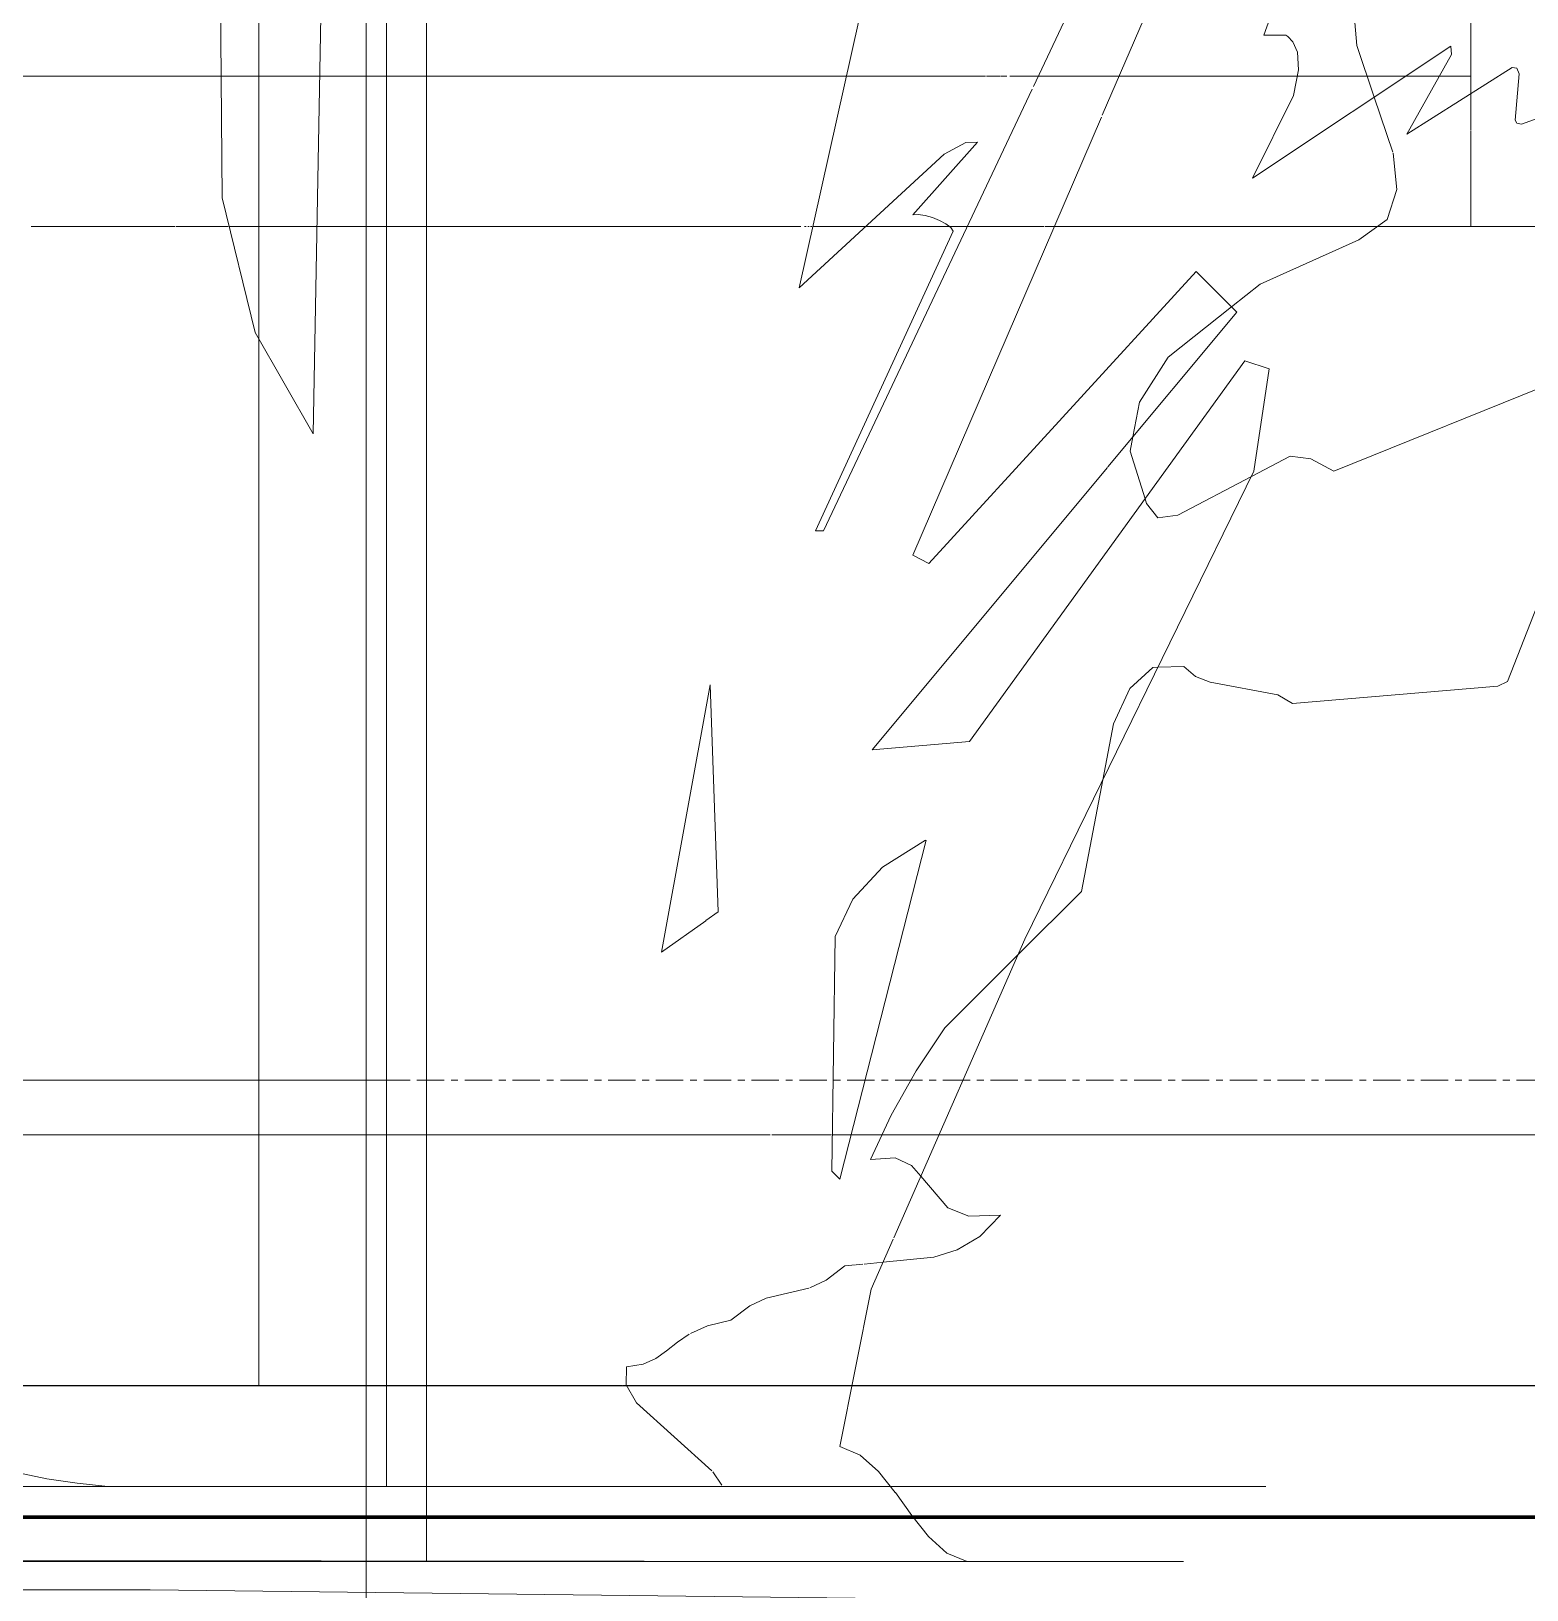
# Model space of a CAD drawing. Header units: inches. Extents: x 8252 to 9002, y -226 to 478.
# Drawn here: x 8594.03 to 8621.41, y 22.67 to 51.2 of the extents above; entities that cross this region are included whole.
import ezdxf

# ---------------------------------------------------------------- set-up
doc = ezdxf.new("R2010")
doc.units = ezdxf.units.IN
doc.header["$MEASUREMENT"] = 0
doc.linetypes.add('Grid Line 1_2_', pattern=[0.875, 0.5, -0.125, 0.125, -0.125])
for name, color, linetype, lineweight in [('A-DETL-GENF', 92, 'Continuous', 9), ('A-FLOR', 192, 'Continuous', 18), ('A-FLOR-LEVL-1', 51, 'Grid Line 1_2_', 9), ('A-GLAZ-CWMG', 51, 'Continuous', 9), ('C-TOPO', 7, 'Continuous', 9), ('C-TOPO-MAJR', 7, 'Continuous', 80), ('G-ANNO-SYMB', 111, 'Continuous', 9), ('S-FNDN', 32, 'Continuous', 18)]:
    doc.layers.add(name, color=color, linetype=linetype, lineweight=lineweight)

# ---------------------------------------------------------------- blocks, each defined once
blk = doc.blocks.new('jay 23630 - jay 23630-1391547-Section 18')
at = {"layer": 'A-DETL-GENF'}
for p, q in [((8600.861, 32), (8592.289, 32)), ((8598.639, 32), (8599.477, 32)), ((8599.477, 32), (8600.501, 32)), ((8600.501, 32), (8600.861, 32))]:
    blk.add_line(p, q, dxfattribs=at)
blk = doc.blocks.new('Rectangular Mullion - Profile_Polycarbonate_right-1967537-Section 18')
at = {"layer": 'A-GLAZ-CWMG'}
for p, q in [((8620.382, 50.056), (8620.382, 53.37)), ((8620.382, 49.392), (8620.382, 50.056)), ((8620.382, 47.625), (8620.382, 49.38)), ((8621.602, 47.625), (8620.382, 47.625))]:
    blk.add_line(p, q, dxfattribs=at)
blk = doc.blocks.new('Rectangular Mullion - Profile_Polycarbonate_Lower-1595359-Section 18')
at = {"layer": 'A-GLAZ-CWMG'}
for p, q in [((8592.626, 50.375), (8594.869, 50.375)), ((8594.874, 50.375), (8595.205, 50.375)), ((8595.207, 50.375), (8597.512, 50.375)), ((8597.512, 50.375), (8599.316, 50.375)), ((8599.316, 50.375), (8601.792, 50.375)), ((8601.795, 50.375), (8607.306, 50.375)), ((8607.306, 50.375), (8607.448, 50.375)), ((8607.45, 50.375), (8607.807, 50.375)), ((8607.817, 50.375), (8608.952, 50.375)), ((8608.952, 50.375), (8611.501, 50.375)), ((8611.515, 50.375), (8611.769, 50.375)), ((8611.782, 50.375), (8611.892, 50.375)), ((8611.946, 50.375), (8612.464, 50.375)), ((8612.464, 50.375), (8613.945, 50.375)), ((8613.945, 50.375), (8617.205, 50.375)), ((8617.205, 50.375), (8618.483, 50.375)), ((8618.483, 50.375), (8619.188, 50.375)), ((8619.188, 50.375), (8619.803, 50.375)), ((8619.803, 50.375), (8620.382, 50.375)), ((8620.382, 50.375), (8620.382, 50.056)), ((8620.382, 50.056), (8620.382, 49.392)), ((8620.382, 49.38), (8620.382, 47.625)), ((8594.035, 47.625), (8596.671, 47.625)), ((8596.689, 47.625), (8596.793, 47.625)), ((8596.797, 47.625), (8597.637, 47.625)), ((8597.657, 47.625), (8599.264, 47.625)), ((8599.264, 47.625), (8607.204, 47.625)), ((8607.205, 47.625), (8608.118, 47.625)), ((8608.188, 47.625), (8608.215, 47.625)), ((8608.25, 47.625), (8608.273, 47.625)), ((8608.298, 47.625), (8608.321, 47.625)), ((8608.34, 47.625), (8609.311, 47.625)), ((8609.311, 47.625), (8610.834, 47.625)), ((8610.84, 47.625), (8611.166, 47.625)), ((8611.172, 47.625), (8612.571, 47.625)), ((8612.588, 47.625), (8612.76, 47.625)), ((8612.76, 47.625), (8618.671, 47.625)), ((8618.671, 47.625), (8620.382, 47.625))]:
    blk.add_line(p, q, dxfattribs=at)
blk = doc.blocks.new('hydrangea 26752 - hydrangea 26752-V6-Section 18')
at = {"layer": 'A-DETL-GENF'}
for p, q in [((8600.535, 52.762), (8600.535, 47.974)), ((8600.535, 50.934), (8600.535, 51.356)), ((8618.295, 50.934), (8618.256, 51.356)), ((8600.535, 48.965), (8600.535, 50.934)), ((8618.612, 49.991), (8618.295, 50.934)), ((8618.951, 48.982), (8618.612, 49.991)), ((8600.535, 48.302), (8600.535, 48.965)), ((8619.025, 48.302), (8618.957, 48.965)), ((8600.535, 47.984), (8600.535, 48.452)), ((8600.535, 48.452), (8600.535, 48.095)), ((8600.535, 47.752), (8600.535, 48.302)), ((8618.849, 47.752), (8619.025, 48.302)), ((8600.535, 48.095), (8600.535, 47.676)), ((8600.535, 45.327), (8600.535, 47.984)), ((8600.535, 47.974), (8600.535, 43.296)), ((8600.535, 47.381), (8600.535, 47.752)), ((8600.535, 47.676), (8600.535, 44.886)), ((8618.329, 47.381), (8618.849, 47.752)), ((8600.535, 46.567), (8600.535, 47.381)), ((8616.525, 46.567), (8618.329, 47.381)), ((8600.535, 45.231), (8600.535, 46.567)), ((8616.002, 46.152), (8616.525, 46.567)), ((8614.842, 45.231), (8616.002, 46.152)), ((8600.535, 45.585), (8600.535, 45.677)), ((8600.535, 45.677), (8600.535, 45.656)), ((8600.535, 45.656), (8600.535, 45.498)), ((8600.535, 44.886), (8600.535, 45.585)), ((8600.535, 45.498), (8600.535, 45.18)), ((8600.535, 44.992), (8600.535, 45.327)), ((8600.535, 45.18), (8600.535, 45.322)), ((8600.535, 45.322), (8600.535, 43.144)), ((8600.535, 44.411), (8600.535, 45.231)), ((8614.317, 44.411), (8614.842, 45.231)), ((8622.995, 45.211), (8617.874, 43.144)), ((8600.535, 42.867), (8600.535, 44.992)), ((8600.535, 43.512), (8600.535, 44.411)), ((8614.198, 43.775), (8614.317, 44.411)), ((8614.149, 43.512), (8614.198, 43.775)), ((8600.535, 42.551), (8600.535, 43.512)), ((8600.535, 43.373), (8600.535, 43.422)), ((8600.535, 43.422), (8600.535, 42.342)), ((8600.535, 43.144), (8600.535, 43.373)), ((8600.535, 39.297), (8600.535, 43.368)), ((8600.535, 43.368), (8600.535, 42.466)), ((8614.419, 42.639), (8614.149, 43.512)), ((8617.072, 43.422), (8616.366, 43.051)), ((8617.455, 43.373), (8617.072, 43.422)), ((8617.874, 43.144), (8617.455, 43.373)), ((8621.05, 39.297), (8622.647, 43.368)), ((8600.535, 43.296), (8600.535, 38.697)), ((8600.535, 42.533), (8600.535, 42.867)), ((8616.366, 43.051), (8615.021, 42.342)), ((8600.535, 42.294), (8600.535, 42.551)), ((8600.535, 42.446), (8600.535, 42.533)), ((8614.446, 42.551), (8614.419, 42.639)), ((8614.65, 42.294), (8614.446, 42.551)), ((8600.535, 42.466), (8600.535, 42.446)), ((8600.535, 42.342), (8600.535, 42.294)), ((8615.021, 42.342), (8614.65, 42.294)), ((8600.535, 39.591), (8600.535, 39.518)), ((8600.535, 39.316), (8600.535, 39.591)), ((8600.535, 39.554), (8600.535, 39.573)), ((8600.535, 39.573), (8600.535, 39.388)), ((8600.535, 39.169), (8600.535, 39.554)), ((8600.535, 39.518), (8600.535, 36.741)), ((8600.535, 39.388), (8600.535, 39.283)), ((8614.142, 39.169), (8614.56, 39.554)), ((8614.56, 39.554), (8614.656, 39.557)), ((8614.656, 39.557), (8615.131, 39.573)), ((8615.131, 39.573), (8615.345, 39.388)), ((8615.345, 39.388), (8615.612, 39.283)), ((8600.535, 38.105), (8600.535, 39.316)), ((8600.535, 39.211), (8600.535, 39.297)), ((8600.535, 39.283), (8600.535, 39.053)), ((8600.535, 38.893), (8600.535, 39.211)), ((8600.535, 38.524), (8600.535, 39.169)), ((8613.844, 38.524), (8614.142, 39.169)), ((8615.612, 39.283), (8616.851, 39.053)), ((8617.116, 38.893), (8620.877, 39.211)), ((8620.877, 39.211), (8621.05, 39.297)), ((8600.535, 39.053), (8600.535, 38.893)), ((8616.851, 39.053), (8617.116, 38.893)), ((8600.535, 38.697), (8600.535, 38.105)), ((8600.535, 35.455), (8600.535, 38.524)), ((8613.647, 37.497), (8613.844, 38.524)), ((8613.256, 35.455), (8613.647, 37.497)), ((8600.535, 36.741), (8600.535, 36.301)), ((8600.535, 36.301), (8600.535, 36.126)), ((8600.535, 36.092), (8600.535, 35.931)), ((8600.535, 35.931), (8600.535, 35.763)), ((8600.535, 35.763), (8600.535, 35.514)), ((8600.535, 35.514), (8600.535, 35.454)), ((8600.535, 32.96), (8600.535, 35.455)), ((8600.535, 35.454), (8600.535, 35.449)), ((8600.535, 35.449), (8600.535, 35.225)), ((8612.096, 34.298), (8613.256, 35.455)), ((8600.535, 35.225), (8600.535, 35.01)), ((8600.535, 34.991), (8600.535, 34.811)), ((8600.535, 34.797), (8600.535, 34.581)), ((8600.535, 34.581), (8600.535, 34.357)), ((8600.535, 34.357), (8600.535, 34.117)), ((8610.755, 32.96), (8612.096, 34.298)), ((8600.535, 34.117), (8600.535, 33.856)), ((8600.535, 33.856), (8600.535, 33.673)), ((8600.535, 33.673), (8600.535, 33.481)), ((8600.535, 33.481), (8600.535, 33.289)), ((8600.535, 33.289), (8600.535, 33.104)), ((8600.535, 33.104), (8600.535, 32.936)), ((8600.535, 32.171), (8600.535, 32.96)), ((8600.535, 32.936), (8600.535, 32.792)), ((8610.229, 32.171), (8610.755, 32.96)), ((8600.535, 32.792), (8600.535, 32.68)), ((8600.535, 32.679), (8600.535, 32.48)), ((8600.535, 32.546), (8600.535, 32.408)), ((8600.535, 32.527), (8600.535, 32.546)), ((8600.535, 32.468), (8600.535, 32.527)), ((8600.535, 32.48), (8600.535, 32.468)), ((8600.535, 32.408), (8600.535, 32.001)), ((8600.535, 31.36), (8600.535, 32.171)), ((8600.535, 32.001), (8600.535, 31.209)), ((8609.771, 31.36), (8610.229, 32.171)), ((8600.535, 31.444), (8600.535, 31.214)), ((8600.535, 31.209), (8600.535, 31.444)), ((8600.535, 30.547), (8600.535, 31.36)), ((8600.535, 31.196), (8600.535, 31.065)), ((8609.395, 30.547), (8609.771, 31.36)), ((8600.535, 31.065), (8600.535, 30.915)), ((8600.535, 30.915), (8600.535, 30.797)), ((8600.535, 30.797), (8600.535, 29.886)), ((8600.535, 30.438), (8600.535, 30.579)), ((8600.535, 30.579), (8600.535, 30.547)), ((8609.847, 30.579), (8609.395, 30.547)), ((8610.144, 30.438), (8609.847, 30.579)), ((8600.535, 29.662), (8600.535, 30.438)), ((8610.314, 30.24), (8610.144, 30.438)), ((8610.812, 29.662), (8610.314, 30.24)), ((8600.535, 29.886), (8600.535, 29.623)), ((8600.535, 29.511), (8600.535, 29.662)), ((8600.535, 29.623), (8600.535, 29.253)), ((8600.535, 29.147), (8600.535, 29.527)), ((8600.535, 29.527), (8600.535, 29.511)), ((8611.194, 29.511), (8610.812, 29.662)), ((8611.771, 29.527), (8611.194, 29.511)), ((8611.393, 29.14), (8611.771, 29.527)), ((8600.535, 29.253), (8600.535, 28.832)), ((8600.535, 28.895), (8600.535, 29.14)), ((8610.982, 28.895), (8611.393, 29.14)), ((8600.535, 28.767), (8600.535, 28.895)), ((8600.535, 28.832), (8600.535, 28.416)), ((8610.551, 28.757), (8610.982, 28.895)), ((8600.535, 28.599), (8600.535, 28.757)), ((8600.535, 28.338), (8600.535, 28.599)), ((8608.58, 28.338), (8608.927, 28.599)), ((8608.927, 28.599), (8609.12, 28.618)), ((8609.134, 28.619), (8609.256, 28.631)), ((8609.278, 28.633), (8609.624, 28.667)), ((8609.624, 28.667), (8610.551, 28.757)), ((8600.535, 28.416), (8600.535, 28.061)), ((8600.535, 28.196), (8600.535, 28.338)), ((8608.282, 28.196), (8608.58, 28.338)), ((8600.535, 28.009), (8600.535, 28.196)), ((8600.535, 28.061), (8600.535, 27.821)), ((8600.535, 27.867), (8600.535, 28.009)), ((8607.187, 27.867), (8607.485, 28.009)), ((8607.485, 28.009), (8608.263, 28.192)), ((8600.535, 27.606), (8600.535, 27.867)), ((8600.535, 27.821), (8600.535, 27.753)), ((8600.535, 27.753), (8600.535, 26.724)), ((8606.84, 27.606), (8607.187, 27.867)), ((8600.535, 27.504), (8600.535, 27.606)), ((8600.535, 27.365), (8600.535, 27.504)), ((8606.097, 27.365), (8606.411, 27.504)), ((8606.411, 27.504), (8606.84, 27.606)), ((8600.535, 27.206), (8600.535, 27.365)), ((8600.535, 27.047), (8600.535, 27.206)), ((8605.661, 27.047), (8605.859, 27.206)), ((8605.859, 27.206), (8606.075, 27.35)), ((8600.535, 26.91), (8600.535, 27.047)), ((8600.535, 26.801), (8600.535, 26.906)), ((8605.234, 26.801), (8605.465, 26.906)), ((8605.465, 26.906), (8605.661, 27.047)), ((8600.535, 26.752), (8600.535, 26.801)), ((8600.535, 26.425), (8600.535, 26.752)), ((8600.535, 26.724), (8600.535, 26.391)), ((8604.925, 26.425), (8604.929, 26.752)), ((8604.929, 26.752), (8605.234, 26.801)), ((8600.535, 26.094), (8600.535, 26.425)), ((8600.535, 26.391), (8600.535, 26.035)), ((8605.114, 26.094), (8604.925, 26.425)), ((8600.535, 24.833), (8600.535, 26.094)), ((8600.535, 26.055), (8600.535, 25.592)), ((8600.535, 25.611), (8600.535, 26.055)), ((8600.535, 26.035), (8600.535, 25.989)), ((8600.535, 25.989), (8600.535, 25.504)), ((8606.49, 24.848), (8605.114, 26.094)), ((8600.535, 25.446), (8600.535, 25.611)), ((8600.535, 25.592), (8600.535, 25.243)), ((8600.535, 25.504), (8600.535, 25.401)), ((8600.535, 25.328), (8600.535, 25.446)), ((8600.535, 25.401), (8600.535, 25.29)), ((8600.535, 25.29), (8600.535, 25.328)), ((8600.535, 25.243), (8600.535, 24.991)), ((8600.535, 24.991), (8600.535, 24.817)), ((8600.535, 24.562), (8600.535, 24.833)), ((8606.674, 24.584), (8606.506, 24.833)), ((8591.633, 24.562), (8594.137, 24.562)), ((8593.769, 24.817), (8594.318, 24.7)), ((8594.137, 24.562), (8598.329, 24.562)), ((8594.318, 24.7), (8594.875, 24.621)), ((8594.875, 24.621), (8595.435, 24.562)), ((8595.435, 24.562), (8606.689, 24.562)), ((8598.329, 24.562), (8602.522, 24.562)), ((8602.522, 24.562), (8606.372, 24.562)), ((8606.372, 24.562), (8609.76, 24.562)), ((8609.77, 24.562), (8612.605, 24.562)), ((8612.605, 24.562), (8614.766, 24.562)), ((8614.766, 24.562), (8616.143, 24.562)), ((8616.143, 24.562), (8616.627, 24.562))]:
    blk.add_line(p, q, dxfattribs=at)
blk = doc.blocks.new('fountain grass 26747 - fountain grass 26747-1770214-Section 18')
at = {"layer": 'A-DETL-GENF'}
for p, q in [((8598.197, 52.77), (8598.197, 49.987)), ((8598.197, 51.188), (8598.197, 52.598)), ((8598.197, 51.155), (8598.197, 51.188)), ((8598.197, 50.987), (8598.197, 51.155)), ((8598.197, 50.922), (8598.197, 50.987)), ((8598.197, 50.713), (8598.197, 50.915)), ((8598.197, 50.382), (8598.197, 50.713)), ((8598.197, 50.467), (8598.197, 50.584)), ((8598.197, 50.584), (8598.197, 50.382)), ((8598.197, 50.222), (8598.197, 50.467)), ((8598.197, 48.931), (8598.197, 50.222)), ((8598.197, 49.987), (8598.197, 49.383)), ((8598.197, 49.383), (8598.197, 49.218)), ((8598.197, 49.218), (8598.197, 48.881)), ((8598.197, 48.77), (8598.197, 48.931)), ((8598.197, 48.881), (8598.197, 48.426)), ((8598.197, 48.672), (8598.197, 48.77)), ((8598.197, 47.895), (8598.197, 48.672)), ((8598.197, 48.426), (8598.197, 47.911)), ((8598.197, 47.964), (8598.197, 48.018)), ((8598.197, 48.018), (8598.197, 47.785)), ((8598.197, 47.841), (8598.197, 47.964)), ((8598.197, 47.911), (8598.197, 47.391)), ((8598.197, 47.763), (8598.197, 47.895)), ((8598.197, 47.687), (8598.197, 47.826)), ((8598.197, 47.785), (8598.197, 47.763)), ((8598.197, 46.755), (8598.197, 47.687)), ((8598.197, 47.391), (8598.197, 47.245)), ((8598.197, 47.223), (8598.197, 46.923)), ((8598.197, 46.923), (8598.197, 46.562)), ((8598.197, 46.628), (8598.197, 46.755)), ((8598.197, 46.222), (8598.197, 46.628)), ((8598.197, 46.562), (8598.197, 45.57)), ((8598.197, 46.151), (8598.197, 46.222)), ((8598.197, 45.949), (8598.197, 46.151)), ((8598.197, 45.57), (8598.197, 45.949)), ((8598.197, 45.567), (8598.197, 44.169)), ((8598.197, 45.143), (8598.197, 45.546)), ((8598.197, 44.337), (8598.197, 45.143)), ((8598.197, 43.934), (8598.197, 44.337)), ((8598.197, 44.152), (8598.197, 43.942)), ((8598.197, 43.942), (8598.197, 43.539)), ((8598.197, 43.878), (8598.197, 43.934)), ((8598.197, 43.128), (8598.197, 43.878)), ((8598.197, 43.539), (8598.197, 42.935)), ((8598.197, 42.927), (8598.197, 43.128)), ((8598.197, 42.935), (8598.197, 41.927)), ((8598.197, 42.844), (8598.197, 42.927)), ((8598.197, 42.72), (8598.197, 42.844)), ((8598.197, 42.121), (8598.197, 42.72)), ((8598.197, 41.718), (8598.197, 42.121)), ((8598.197, 41.927), (8598.197, 41.823)), ((8598.197, 41.823), (8598.197, 41.691)), ((8598.197, 41.315), (8598.197, 41.718)), ((8598.197, 41.691), (8598.197, 41.547)), ((8598.197, 41.539), (8598.197, 41.404)), ((8598.197, 41.404), (8598.197, 41.276)), ((8598.197, 41.259), (8598.197, 41.315)), ((8598.197, 41.276), (8598.197, 41.177)), ((8598.197, 40.873), (8598.197, 41.259)), ((8598.197, 41.177), (8598.197, 41.121)), ((8598.197, 41.121), (8598.197, 41.09)), ((8598.197, 41.081), (8598.197, 40.873)), ((8598.197, 40.861), (8598.197, 40.718)), ((8598.197, 40.509), (8598.197, 40.861)), ((8598.197, 40.718), (8598.197, 40.678)), ((8598.197, 40.678), (8598.197, 40.62)), ((8598.197, 40.62), (8598.197, 40.552)), ((8598.197, 40.537), (8598.197, 40.481)), ((8598.197, 40.307), (8598.197, 40.509)), ((8598.197, 40.47), (8598.197, 40.427)), ((8598.197, 40.398), (8598.197, 40.356)), ((8598.197, 40.356), (8598.197, 40.327)), ((8598.197, 40.315), (8598.197, 40.187)), ((8598.197, 40.236), (8598.197, 40.307)), ((8598.197, 39.703), (8598.197, 40.236)), ((8598.197, 40.165), (8598.197, 39.509)), ((8598.197, 39.3), (8598.197, 39.69)), ((8598.197, 39.509), (8598.197, 39.461)), ((8598.197, 39.461), (8598.197, 39.401)), ((8598.197, 39.377), (8598.197, 39.292)), ((8598.197, 38.695), (8598.197, 39.3)), ((8598.197, 39.272), (8598.197, 39.19)), ((8598.197, 39.188), (8598.197, 39.165)), ((8598.197, 39.165), (8598.197, 39.188)), ((8598.197, 39.146), (8598.197, 39.112)), ((8598.197, 38.951), (8598.197, 39.146)), ((8598.197, 39.146), (8598.197, 39.07)), ((8598.197, 39.106), (8598.197, 38.993)), ((8598.197, 39.07), (8598.197, 38.976)), ((8598.197, 38.993), (8598.197, 38.099)), ((8598.197, 38.976), (8598.197, 38.905)), ((8598.197, 38.905), (8598.197, 38.951)), ((8598.197, 38.494), (8598.197, 38.695)), ((8598.197, 37.688), (8598.197, 38.494)), ((8598.197, 38.099), (8598.197, 37.897)), ((8598.197, 37.897), (8598.197, 37.494)), ((8598.197, 37.285), (8598.197, 37.688)), ((8598.197, 37.494), (8598.197, 36.942)), ((8598.197, 36.498), (8598.197, 37.285)), ((8598.197, 36.942), (8598.197, 36.89)), ((8598.197, 36.89), (8598.197, 36.209)), ((8598.197, 36.681), (8598.197, 36.882)), ((8598.197, 36.882), (8598.197, 36.498)), ((8598.197, 35.123), (8598.197, 36.681)), ((8598.197, 36.192), (8598.197, 36.03)), ((8598.197, 36.005), (8598.197, 35.48)), ((8598.197, 35.48), (8598.197, 35.278)), ((8598.197, 35.278), (8598.197, 35.123)), ((8598.197, 35.117), (8598.197, 35.09)), ((8598.197, 34.873), (8598.197, 35.117)), ((8598.197, 35.077), (8598.197, 34.674)), ((8598.197, 34.821), (8598.197, 34.867)), ((8598.197, 34.464), (8598.197, 34.782)), ((8598.197, 34.674), (8598.197, 34.069)), ((8598.197, 32.651), (8598.197, 34.464)), ((8598.197, 34.069), (8598.197, 33.465)), ((8598.197, 33.465), (8598.197, 33.317)), ((8598.197, 33.317), (8598.197, 32.983)), ((8598.197, 32.983), (8598.197, 32.534)), ((8598.197, 32.621), (8598.197, 32.651)), ((8598.197, 32.542), (8598.197, 32.621)), ((8598.197, 32.433), (8598.197, 32.542)), ((8598.197, 32.534), (8598.197, 32.043)), ((8598.197, 32.311), (8598.197, 32.433)), ((8598.197, 32.194), (8598.197, 32.311)), ((8598.197, 32.1), (8598.197, 32.194)), ((8598.197, 32.046), (8598.197, 32.1)), ((8598.197, 29.628), (8598.197, 32.046)), ((8598.197, 32.043), (8598.197, 31.227)), ((8598.197, 31.227), (8598.197, 31.047)), ((8598.197, 31.047), (8598.197, 30.981)), ((8598.197, 30.981), (8598.197, 30.68)), ((8598.197, 30.68), (8598.197, 30.644)), ((8598.197, 30.644), (8598.197, 29.233)), ((8598.197, 29.225), (8598.197, 29.628)), ((8598.197, 29.628), (8598.197, 29.225)), ((8598.197, 29.225), (8598.197, 29.628)), ((8598.197, 29.233), (8598.197, 28.83)), ((8598.197, 29.126), (8598.197, 29.225)), ((8598.197, 28.858), (8598.197, 29.121)), ((8598.197, 28.653), (8598.197, 28.858)), ((8598.197, 28.83), (8598.197, 28.653)), ((8598.197, 28.641), (8598.197, 28.332)), ((8598.197, 28.468), (8598.197, 28.641)), ((8598.197, 28.002), (8598.197, 28.468)), ((8598.197, 28.321), (8598.197, 28.142)), ((8598.197, 28.226), (8598.197, 27.953)), ((8598.197, 28.067), (8598.197, 28.226)), ((8598.197, 28.129), (8598.197, 28.092)), ((8598.197, 27.505), (8598.197, 28.002)), ((8598.197, 27.025), (8598.197, 27.505)), ((8598.197, 26.606), (8598.197, 27.025)), ((8598.197, 26.404), (8598.197, 26.606)), ((8604.843, 26.409), (8592.496, 26.408)), ((8592.496, 26.404), (8598.329, 26.404)), ((8598.197, 26.412), (8598.197, 26.404)), ((8598.329, 26.404), (8604.937, 26.404)), ((8604.934, 26.409), (8604.854, 26.409)), ((8609.055, 26.41), (8604.934, 26.409)), ((8604.937, 26.404), (8607.233, 26.404)), ((8607.233, 26.404), (8609.054, 26.404)), ((8609.054, 26.404), (8615.411, 26.404)), ((8622.569, 26.411), (8609.055, 26.41)), ((8615.411, 26.404), (8622.626, 26.404))]:
    blk.add_line(p, q, dxfattribs=at)
blk = doc.blocks.new('lupin 26755 - lupin 26755-1778493-Section 18')
at = {"layer": 'A-DETL-GENF'}
for p, q in [((8599.193, 43.831), (8599.41, 55.372)), ((8601.269, 42.056), (8601.269, 54.621)), ((8601.269, 54.621), (8601.269, 41.607)), ((8601.269, 54.621), (8601.269, 49.459)), ((8601.269, 43.831), (8601.269, 54.621)), ((8601.269, 39.234), (8601.269, 54.064)), ((8597.485, 53.768), (8597.53, 48.148)), ((8601.269, 53.768), (8601.269, 48.148)), ((8601.269, 53.174), (8601.269, 46.5)), ((8601.269, 37.009), (8601.269, 52.732)), ((8612.375, 50.187), (8613.369, 52.292)), ((8614.756, 52.256), (8613.637, 49.659)), ((8609.184, 51.421), (8608.091, 46.5)), ((8608.535, 42.051), (8612.353, 50.14)), ((8601.269, 49.459), (8601.269, 39.234)), ((8613.622, 49.626), (8610.167, 41.607)), ((8601.269, 49.159), (8601.269, 49.17)), ((8601.269, 49.17), (8601.269, 47.835)), ((8601.269, 48.947), (8601.269, 49.159)), ((8611.353, 49.17), (8610.167, 47.835)), ((8610.745, 48.947), (8611.139, 49.159)), ((8611.139, 49.159), (8611.353, 49.17)), ((8601.269, 46.5), (8601.269, 48.947)), ((8608.091, 46.5), (8610.745, 48.947)), ((8597.53, 48.148), (8598.131, 45.681)), ((8601.269, 48.148), (8601.269, 45.681)), ((8601.269, 47.835), (8601.269, 47.842)), ((8601.269, 47.842), (8601.269, 47.824)), ((8601.269, 47.824), (8601.269, 47.786)), ((8601.269, 47.786), (8601.269, 47.733)), ((8601.269, 47.733), (8601.269, 47.671)), ((8601.269, 47.671), (8601.269, 47.604)), ((8610.167, 47.835), (8610.267, 47.842)), ((8610.267, 47.842), (8610.392, 47.824)), ((8610.392, 47.824), (8610.526, 47.786)), ((8610.526, 47.786), (8610.658, 47.733)), ((8610.658, 47.733), (8610.774, 47.671)), ((8610.774, 47.671), (8610.862, 47.604)), ((8601.269, 47.604), (8601.269, 47.538)), ((8601.269, 47.538), (8601.269, 42.056)), ((8610.908, 47.538), (8608.387, 42.051)), ((8610.862, 47.604), (8610.908, 47.538)), ((8601.269, 41.458), (8601.269, 46.797)), ((8601.269, 46.797), (8601.269, 46.055)), ((8610.463, 41.458), (8615.357, 46.797)), ((8615.357, 46.797), (8616.099, 46.055)), ((8601.269, 46.055), (8601.269, 38.047)), ((8616.099, 46.055), (8613.739, 43.224)), ((8598.131, 45.681), (8599.193, 43.831)), ((8601.269, 45.681), (8601.269, 43.831)), ((8601.269, 38.196), (8601.269, 45.166)), ((8601.269, 45.166), (8601.269, 45.017)), ((8611.205, 38.196), (8616.247, 45.166)), ((8616.247, 45.166), (8616.692, 45.017)), ((8601.269, 45.017), (8601.269, 43.144)), ((8616.692, 45.017), (8616.412, 43.144)), ((8601.269, 43.144), (8601.269, 34.581)), ((8613.732, 43.215), (8609.425, 38.047)), ((8616.412, 43.144), (8612.22, 34.581)), ((8608.387, 42.051), (8608.535, 42.051)), ((8601.269, 41.607), (8601.269, 41.458)), ((8610.167, 41.607), (8610.463, 41.458)), ((8601.269, 34.34), (8601.269, 39.234)), ((8601.269, 35.098), (8601.269, 39.234)), ((8605.569, 34.34), (8606.459, 39.234)), ((8606.608, 35.081), (8606.459, 39.234)), ((8601.269, 38.047), (8601.269, 38.196)), ((8609.425, 38.047), (8611.205, 38.196)), ((8601.269, 30.039), (8601.269, 37.158)), ((8601.269, 37.158), (8601.269, 37.009)), ((8601.269, 35.895), (8601.269, 36.402)), ((8601.269, 33.802), (8601.269, 36.402)), ((8608.832, 30.188), (8610.411, 36.395)), ((8609.612, 35.895), (8610.403, 36.395)), ((8601.269, 35.823), (8601.269, 35.971)), ((8601.269, 35.971), (8601.269, 30.039)), ((8601.269, 35.895), (8601.269, 35.312)), ((8601.269, 35.213), (8601.269, 35.823)), ((8609.612, 35.895), (8609.072, 35.312)), ((8601.269, 35.312), (8601.269, 34.628)), ((8601.269, 32.68), (8601.269, 35.213)), ((8609.072, 35.312), (8608.748, 34.628)), ((8601.269, 34.34), (8601.269, 35.081)), ((8605.569, 34.34), (8606.378, 34.917)), ((8606.38, 34.919), (8606.608, 35.081)), ((8601.269, 34.628), (8601.269, 33.802)), ((8601.269, 34.581), (8601.269, 33.802)), ((8608.748, 34.628), (8608.684, 30.336)), ((8612.22, 34.581), (8609.819, 29.111)), ((8601.269, 33.798), (8601.269, 32.638)), ((8601.269, 33.798), (8601.269, 32.638)), ((8601.269, 32.638), (8601.269, 33.798)), ((8601.269, 32.347), (8601.269, 32.68)), ((8601.269, 32.629), (8601.269, 28.177)), ((8601.269, 32.629), (8601.269, 30.336)), ((8601.269, 30.188), (8601.269, 32.629)), ((8601.269, 32.264), (8601.269, 32.347)), ((8601.269, 30.188), (8601.269, 32.264)), ((8601.269, 30.336), (8601.269, 30.188)), ((8608.684, 30.336), (8608.832, 30.188)), ((8601.269, 29.743), (8601.269, 30.188)), ((8601.269, 28.853), (8601.269, 29.743)), ((8601.269, 28.389), (8601.269, 28.877)), ((8601.269, 28.877), (8601.269, 28.853)), ((8609.809, 29.089), (8609.409, 28.177)), ((8601.269, 23.209), (8601.269, 28.389)), ((8601.269, 28.177), (8601.269, 25.294)), ((8609.409, 28.177), (8608.832, 25.294)), ((8601.269, 25.294), (8601.269, 25.138)), ((8601.269, 25.138), (8601.269, 24.838)), ((8608.832, 25.294), (8609.208, 25.138)), ((8609.208, 25.138), (8609.541, 24.838)), ((8601.269, 24.838), (8601.269, 24.45)), ((8609.541, 24.838), (8609.847, 24.453)), ((8601.269, 24.45), (8601.269, 24.401)), ((8601.269, 24.381), (8601.269, 24.034)), ((8609.849, 24.45), (8610.149, 24.034)), ((8601.269, 24.034), (8601.269, 23.648)), ((8610.149, 24.034), (8610.457, 23.646)), ((8601.269, 23.646), (8601.269, 23.346)), ((8610.457, 23.646), (8610.79, 23.345)), ((8611.166, 23.19), (8591.17, 23.209)), ((8595.178, 23.19), (8592.605, 23.19)), ((8592.605, 23.19), (8595.178, 23.19)), ((8598.094, 23.19), (8595.178, 23.19)), ((8595.178, 23.19), (8598.094, 23.19)), ((8601.269, 23.19), (8598.094, 23.19)), ((8598.094, 23.19), (8601.269, 23.19)), ((8601.269, 23.345), (8601.269, 23.2)), ((8601.269, 23.19), (8601.269, 23.209)), ((8601.269, 23.19), (8615.125, 23.19)), ((8601.269, 23.19), (8615.125, 23.19)), ((8610.79, 23.345), (8611.166, 23.19))]:
    blk.add_line(p, q, dxfattribs=at)
blk = doc.blocks.new('fountain grass 26747 - fountain grass 26747-1778495-Section 18')
at = {"layer": 'A-DETL-GENF'}
for p, q in [((8616.855, 51.852), (8616.59, 51.128)), ((8616.59, 51.128), (8616.993, 51.128)), ((8616.993, 51.128), (8617.035, 51.102)), ((8617.035, 51.102), (8617.124, 51.006)), ((8616.388, 48.508), (8620.015, 50.926)), ((8617.124, 51.006), (8617.207, 50.813)), ((8617.207, 50.813), (8617.229, 50.494)), ((8620.015, 50.926), (8620.026, 50.774)), ((8617.229, 50.494), (8617.136, 50.022)), ((8620.026, 50.774), (8619.209, 49.314)), ((8619.209, 49.314), (8621.139, 50.534)), ((8621.139, 50.534), (8621.224, 50.523)), ((8621.224, 50.523), (8621.267, 50.416)), ((8621.267, 50.416), (8621.195, 49.572)), ((8617.136, 50.022), (8616.388, 48.508)), ((8621.31, 49.495), (8623.125, 50.164)), ((8621.195, 49.572), (8621.224, 49.516)), ((8621.224, 49.516), (8621.31, 49.495))]:
    blk.add_line(p, q, dxfattribs=at)

msp = doc.modelspace()

# ---------------------------------------------------------------- linework, layer by layer
at = {"layer": 'A-FLOR'}
for p, q in [((8592.496, 31), (8597.119, 31)), ((8597.124, 31), (8605.324, 31)), ((8605.328, 31), (8607.56, 31)), ((8607.586, 31), (8608.68, 31)), ((8608.694, 31), (8623.132, 31))]:
    msp.add_line(p, q, dxfattribs=at)
at = {"layer": 'A-FLOR-LEVL-1'}
msp.add_line((8978.718, 32), (8289.597, 32), dxfattribs=at)
at = {"layer": 'C-TOPO'}
for p, q in [((8596.211, 22.671), (8574.569, 22.671)), ((8622.569, 22.358), (8596.211, 22.671))]:
    msp.add_line(p, q, dxfattribs=at)
at = {"layer": 'C-TOPO-MAJR'}
for p, q in [((8591.44, 24), (8610.175, 24)), ((8610.175, 24), (8622.569, 24))]:
    msp.add_line(p, q, dxfattribs=at)
at = {"layer": 'G-ANNO-SYMB'}
msp.add_line((8600.167, 405.77), (8600.167, -196.899), dxfattribs=at)
at = {"layer": 'S-FNDN'}
for p, q in [((8596.671, 47.625), (8594.035, 47.625)), ((8596.793, 47.625), (8596.689, 47.625)), ((8597.637, 47.625), (8596.797, 47.625)), ((8607.204, 47.625), (8597.657, 47.625)), ((8608.118, 47.625), (8607.205, 47.625)), ((8608.215, 47.625), (8608.188, 47.625)), ((8608.273, 47.625), (8608.25, 47.625)), ((8608.321, 47.625), (8608.298, 47.625)), ((8610.834, 47.625), (8608.34, 47.625)), ((8611.166, 47.625), (8610.84, 47.625)), ((8612.571, 47.625), (8611.172, 47.625)), ((8621.602, 47.625), (8612.588, 47.625))]:
    msp.add_line(p, q, dxfattribs=at)

# ---------------------------------------------------------------- block references
at = {"layer": 'A-DETL-GENF'}
for name in ['jay 23630 - jay 23630-1391547-Section 18', 'fountain grass 26747 - fountain grass 26747-1770214-Section 18', 'fountain grass 26747 - fountain grass 26747-1778495-Section 18', 'lupin 26755 - lupin 26755-1778493-Section 18', 'hydrangea 26752 - hydrangea 26752-V6-Section 18']:
    msp.add_blockref(name, (0, 0), dxfattribs=at)
at = {"layer": 'A-GLAZ-CWMG'}
for name in ['Rectangular Mullion - Profile_Polycarbonate_right-1967537-Section 18', 'Rectangular Mullion - Profile_Polycarbonate_Lower-1595359-Section 18']:
    msp.add_blockref(name, (0, 0), dxfattribs=at)

doc.saveas('drawing.dxf')
